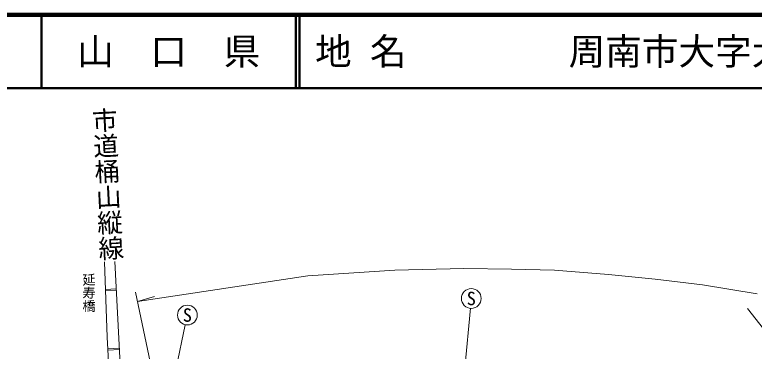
# Model space of a CAD drawing. Units: millimetres, scale not verified. Extents: x 40000 to 680000, y 20000 to 380000.
# Drawn here: x 329355 to 430374, y 334067 to 380000 of the extents above; entities that cross this region are included whole.
import ezdxf
from ezdxf.enums import TextEntityAlignment as Align

# ---------------------------------------------------------------- set-up
doc = ezdxf.new("R2010")
doc.units = ezdxf.units.MM
doc.header["$LTSCALE"] = 1000
for name, color, linetype, lineweight in [('M-BGD', 7, 'Continuous', 13), ('M-BGD-HTXT', 7, 'Continuous', 13), ('M-BMK-ROW', 30, 'Continuous', 13), ('M-STR-HTXT', 7, 'Continuous', 13), ('M-TTL', 2, 'Continuous', 140), ('M-TTL-LINE', 7, 'Continuous', 50)]:
    doc.layers.add(name, color=color, linetype=linetype, lineweight=lineweight)
doc.layers.add('M-BMK-HTXT', color=7, linetype='Continuous')
doc.layers.add('M-TTL-TXT', color=7, linetype='Continuous')
doc.styles.add('@ＭＳ ゴシック', font='')
doc.styles.add('ＭＳ ゴシック', font='')
doc.styles.get('@ＭＳ ゴシック').set_extended_font_data('@MS Gothic')
doc.styles.get('ＭＳ ゴシック').set_extended_font_data('MS Gothic')

msp = doc.modelspace()

# ---------------------------------------------------------------- linework, layer by layer
at = {"layer": 'M-BGD'}
for p, q in [((341741, 342502), (343222, 342576)), ((341747, 342333), (343230, 342408)), ((342062, 334399), (343630, 334478)), ((342073, 334199), (343640, 334278))]:
    msp.add_line(p, q, dxfattribs=at)
for points in [[(75808, 258908), (87857, 261418), (116308, 267804), (123783, 269399), (143454, 273877), (160405, 277508), (166679, 279049), (173018, 280381), (191039, 284503), (198912, 286107), (219831, 290579), (228649, 292600), (248232, 296831), (256037, 298697), (284826, 305086), (296753, 307839), (322575, 313477), (342068, 317949), (342204, 331733), (341977, 336006), (341604, 346260)], [(343034, 346296), (343917, 328778), (344233, 326335), (344889, 318807), (346881, 318870), (350590, 319518), (353017, 319835)]]:
    msp.add_lwpolyline(points, dxfattribs=at)
at = {"layer": 'M-BGD-HTXT'}
for p, q in [((390008, 322645), (391596, 339922)), ((348861, 319892), (352651, 337683))]:
    msp.add_line(p, q, dxfattribs=at)
for centre in [(391720, 341267), (352933, 339003)]:
    msp.add_circle(centre, 1350, dxfattribs=at)
at = {"layer": 'M-BMK-ROW'}
msp.add_lwpolyline([(461426, 254291), (456486, 294468), (465179, 314609), (433825, 334353), (429474, 339898)], dxfattribs=at)
at = {"layer": 'M-STR-HTXT'}
for p, q in [((349651, 324273), (345826, 342133)), ((346101, 340846), (348455, 341546))]:
    msp.add_line(p, q, dxfattribs=at)
msp.add_lwpolyline([(346101, 340846), (369377, 344350), (381260, 345116), (390721, 345374), (397200, 345288), (403106, 345116), (410451, 344545), (416850, 343908), (423323, 343125), (430774, 341879)], dxfattribs=at)
at = {"layer": 'M-TTL'}
msp.add_line((680000, 380000), (40000, 380000), dxfattribs=at)
at = {"layer": 'M-TTL-LINE'}
for p, q in [((333000, 380000), (333000, 370000)), ((367750, 380000), (367750, 370000)), ((368250, 380000), (368250, 370000)), ((40000, 370000), (680000, 370000))]:
    msp.add_line(p, q, dxfattribs=at)

# ---------------------------------------------------------------- texts
at = {"layer": 'M-BGD-HTXT', "style": '@ＭＳ ゴシック'}
msp.add_text('市道桶山縦線', height=2566, rotation=272.885, dxfattribs=at).set_placement((341509, 367368), align=Align.MIDDLE_LEFT)
at = {"layer": 'M-BGD-HTXT', "style": 'ＭＳ ゴシック'}
for p in [(391720, 341267), (352933, 339003)]:
    msp.add_text('S', height=1833, dxfattribs=at).set_placement(p, align=Align.MIDDLE_CENTER)
at = {"layer": 'M-BMK-HTXT', "style": '@ＭＳ ゴシック'}
msp.add_text('延寿橋', height=1320, rotation=270, dxfattribs=at).set_placement((339471, 344749), align=Align.MIDDLE_LEFT)
at = {"layer": 'M-TTL-TXT', "style": 'ＭＳ ゴシック'}
msp.add_text('山\u3000口\u3000県', height=3666, dxfattribs=at).set_placement((350375, 375000), align=Align.MIDDLE_CENTER)
for s, p in [('地 名', (370380, 375000)), ('周南市大字大潮', (405024, 375000))]:
    msp.add_text(s, height=3666, dxfattribs=at).set_placement(p, align=Align.MIDDLE_LEFT)

doc.saveas('drawing.dxf')
